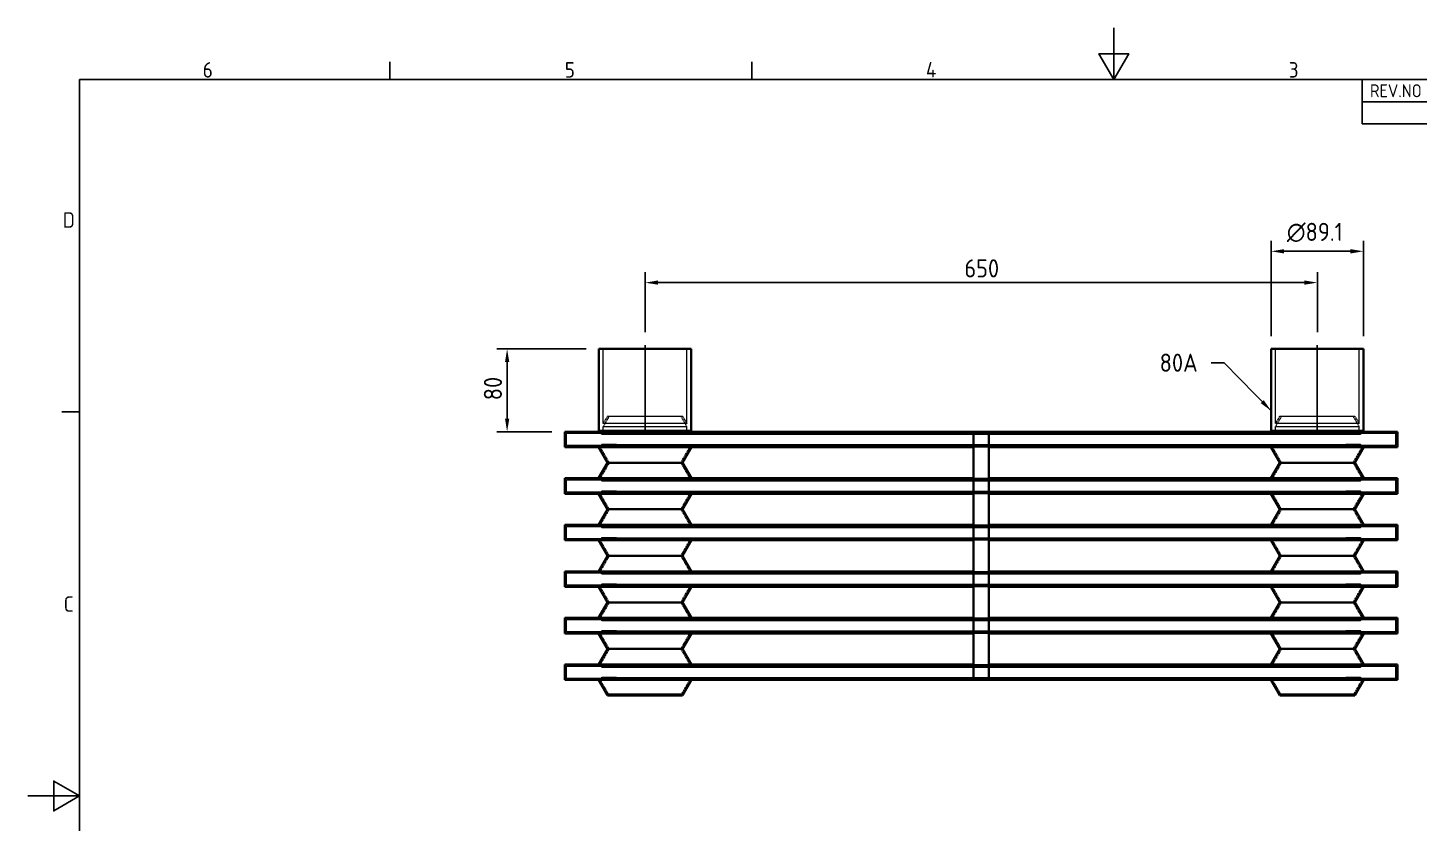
# Model space of a CAD drawing. Header units: millimetres. Extents: x 0 to 2100, y 0 to 1485.
# Drawn here: x 0 to 1345, y 716 to 1485 of the extents above; entities that cross this region are included whole.
import ezdxf

# ---------------------------------------------------------------- set-up
doc = ezdxf.new("R2010")
doc.units = ezdxf.units.MM
doc.header["$LTSCALE"] = 5
doc.linetypes.add('CHAIN', pattern=[0.7087, 0.4724, -0.0591, 0.1181, -0.0591])
doc.linetypes.add('DASHED', pattern=[0.2067, 0.1654, -0.0413])
doc.layers.get('0').update_dxf_attribs({"color": 3, "lineweight": 25, "true_color": 0x00ff00})
for name, color, linetype, lineweight, true_color in [('가려진 것(ISO)', 2, 'DASHED', 18, 0xffff00), ('가시적인 것(ISO)', 3, 'Continuous', 40, 0x00ff00), ('기호(ISO)', 5, 'Continuous', 25, 0x0000ff), ('중심선(ISO)', 1, 'Continuous', 25, 0xff0000), ('치수(ISO)', 2, 'Continuous', 25, 0xffff00)]:
    doc.layers.add(name, color=color, linetype=linetype, lineweight=lineweight, true_color=true_color)
doc.layers.add('경계(ISO)', color=7, linetype='Continuous', lineweight=25)
doc.styles.add('ISO ProportionalPSTEK', font='isocp.shx')
doc.styles.add('문자 텍스트_PSTEK_POSCO', font='isocp.shx')
doc.styles.add('치수 텍스트_PSTEK_POSCO', font='isocp.shx')
doc.dimstyles.new('치수_PSTEK_POSCO', dxfattribs={"dimscale": 5, "dimtxt": 3.5, "dimasz": 2.5, "dimexe": 2, "dimexo": 2.5, "dimgap": 1, "dimtad": 1, "dimrnd": 1e-08, "dimdsep": 46, "dimtxsty": '치수 텍스트_PSTEK_POSCO', "dimcen": 0.09, "dimdle": 10, "dimclrd": 7, "dimclre": 7, "dimclrt": 2, "dimadec": 1, "dimazin": 2, "dimtfac": 1, "dimtmove": 0, "dimatfit": 3, "dimfxl": 1, "dimtolj": 1, "dimlwd": -1, "dimlwe": -1, "dimarcsym": 0})
doc.dimstyles.new('치수_PSTEK_POSCO$7', dxfattribs={"dimscale": 5, "dimtxt": 3.5, "dimasz": 2.5, "dimexe": 2, "dimexo": 2.5, "dimgap": 1, "dimtad": 1, "dimrnd": 1e-08, "dimdsep": 46, "dimtxsty": '치수 텍스트_PSTEK_POSCO', "dimcen": 0.09, "dimdle": 10, "dimclrd": 7, "dimclre": 7, "dimclrt": 2, "dimadec": 1, "dimazin": 2, "dimtfac": 1, "dimtmove": 0, "dimatfit": 3, "dimfxl": 1, "dimtolj": 1, "dimlwd": -1, "dimlwe": -1, "dimarcsym": 0})

# ---------------------------------------------------------------- blocks, each defined once
blk = doc.blocks.new('경계 Default Border')
at = {"layer": '경계(ISO)'}
for p, q in [((70, 287), (70, 290.4)), ((140, 287), (140, 290.4)), ((10, 222.75), (6.6, 222.75))]:
    blk.add_line(p, q, dxfattribs=at)
at = {"layer": '경계(ISO)', "flags": 128}
for points in [[(210, 297), (210, 287), (207.11, 292), (212.89, 292), (210, 287)], [(10, 10), (10, 287), (410, 287), (410, 10), (10, 10)], [(0, 148.5), (10, 148.5), (5, 151.39), (5, 145.61), (10, 148.5)]]:
    blk.add_lwpolyline(points, dxfattribs=at)
at = {"layer": '경계(ISO)', "color": 2, "true_color": 0xffff00, "char_height": 3, "attachment_point": 7, "style": '문자 텍스트_PSTEK_POSCO'}
for s, insert in [('6', (33.83, 287.37)), ('5', (103.83, 287.37)), ('4', (173.67, 287.4)), ('3', (243.83, 287.37)), ('D', (6.77, 258.35)), ('C', (6.93, 184.1))]:
    blk.add_mtext(s, dxfattribs=dict(at, insert=insert))
blk = doc.blocks.new('리비전 내역')
at = {"layer": '기호(ISO)'}
for p, q in [((258, 287), (410, 287)), ((258, 287), (258, 282.72)), ((273, 287), (273, 282.72)), ((288, 287), (288, 282.72)), ((365, 287), (365, 282.72)), ((380, 287), (380, 282.72)), ((395, 287), (395, 282.72)), ((410, 287), (410, 282.72)), ((258, 282.72), (410, 282.72)), ((258, 282.72), (258, 278.44)), ((273, 282.72), (273, 278.44)), ((288, 282.72), (288, 278.44)), ((365, 282.72), (365, 278.44)), ((380, 282.72), (380, 278.44)), ((395, 282.72), (395, 278.44)), ((410, 282.72), (410, 278.44)), ((258, 278.44), (410, 278.44))]:
    blk.add_line(p, q, dxfattribs=at)
at = {"layer": '기호(ISO)', "color": 2, "true_color": 0xffff00, "char_height": 2.5, "attachment_point": 7, "style": 'ISO ProportionalPSTEK'}
for s, insert in [('REV.NO', (259.53, 283.58)), ('DATE', (276.31, 283.58)), ('DESCRIPTION OF REVISION', (305.51, 283.58)), ('DRA.BY', (366.48, 283.58)), ('CH.BY', (382.86, 283.58)), ('APP.BY', (396.48, 283.58))]:
    blk.add_mtext(s, dxfattribs=dict(at, insert=insert))
blk = doc.blocks.new('*D22')
at = {"layer": 'Defpoints', "color": 0, "transparency": 16777216}
for p in [(1246.8, 1238.7), (596.8, 1178.4), (1246.8, 1178.4)]:
    blk.add_point(p, dxfattribs=at)
at = {"layer": '치수(ISO)', "color": 7, "transparency": 16777216}
for p, q in [((596.8, 1190.9), (596.8, 1248.7)), ((609.3, 1238.7), (1234.3, 1238.7)), ((1246.8, 1190.9), (1246.8, 1248.7))]:
    blk.add_line(p, q, dxfattribs=at)
for points in [[(609.3, 1240.8), (609.3, 1236.7), (596.8, 1238.7)], [(1234.3, 1240.8), (1234.3, 1236.7), (1246.8, 1238.7)]]:
    blk.add_solid(points, dxfattribs=at)
at = {"layer": '치수(ISO)', "color": 2, "transparency": 16777216, "insert": (905.5, 1252.5), "char_height": 17.5, "attachment_point": 4, "style": '치수 텍스트_PSTEK_POSCO'}
blk.add_mtext('\\A1;650', dxfattribs=at)
blk = doc.blocks.new('*D24')
at = {"layer": 'Defpoints', "color": 0, "transparency": 16777216}
for p in [(552.2, 1174.6), (463.4, 1094.6), (519.3, 1094.6)]:
    blk.add_point(p, dxfattribs=at)
at = {"layer": '치수(ISO)', "color": 7, "transparency": 16777216}
for p, q in [((539.7, 1174.6), (453.4, 1174.6)), ((463.4, 1162.1), (463.4, 1107.1)), ((506.8, 1094.6), (453.4, 1094.6))]:
    blk.add_line(p, q, dxfattribs=at)
for points in [[(461.4, 1162.1), (465.5, 1162.1), (463.4, 1174.6)], [(461.4, 1107.1), (465.5, 1107.1), (463.4, 1094.6)]]:
    blk.add_solid(points, dxfattribs=at)
at = {"layer": '치수(ISO)', "color": 2, "transparency": 16777216, "insert": (449.7, 1125), "char_height": 17.5, "attachment_point": 4, "rotation": 90, "style": '치수 텍스트_PSTEK_POSCO'}
blk.add_mtext('\\A1;80', dxfattribs=at)
blk = doc.blocks.new('*D25')
at = {"layer": 'Defpoints', "color": 0, "transparency": 16777216}
for p in [(1291.3, 1269), (1202.2, 1174.6), (1291.3, 1174.6)]:
    blk.add_point(p, dxfattribs=at)
at = {"layer": '치수(ISO)', "color": 7, "transparency": 16777216}
for p, q in [((1202.2, 1187.1), (1202.2, 1279)), ((1291.3, 1187.1), (1291.3, 1279)), ((1214.7, 1269), (1278.8, 1269))]:
    blk.add_line(p, q, dxfattribs=at)
for points in [[(1214.7, 1271.1), (1214.7, 1266.9), (1202.2, 1269)], [(1278.8, 1271.1), (1278.8, 1266.9), (1291.3, 1269)]]:
    blk.add_solid(points, dxfattribs=at)
at = {"layer": '치수(ISO)', "color": 2, "transparency": 16777216, "insert": (1217.3, 1287.2), "char_height": 17.5, "attachment_point": 4, "style": '치수 텍스트_PSTEK_POSCO'}
blk.add_mtext('\\A1;\\fAIGDT|b0|i0;\\H17.5000;\\ln\\fisocp|b0|i0;\\H17.5000;89.1', dxfattribs=at)

msp = doc.modelspace()

# ---------------------------------------------------------------- linework, layer by layer
at = {"layer": '가려진 것(ISO)'}
for p, q in [((556.412, 1102.672), (556.412, 1174.618)), ((637.112, 1102.672), (637.112, 1174.618)), ((1206.412, 1102.672), (1206.412, 1174.618)), ((1287.112, 1102.672), (1287.112, 1174.618)), ((562.154, 1109.618), (556.412, 1099.672)), ((560.422, 1109.618), (556.412, 1102.672)), ((560.422, 1109.618), (633.101, 1109.618)), ((631.369, 1109.618), (637.112, 1099.672)), ((633.101, 1109.618), (637.112, 1102.672)), ((1212.154, 1109.618), (1206.412, 1099.672)), ((1210.422, 1109.618), (1206.412, 1102.672)), ((1210.422, 1109.618), (1283.101, 1109.618)), ((1281.369, 1109.618), (1287.112, 1099.672)), ((1283.101, 1109.618), (1287.112, 1102.672)), ((520.762, 1093.118), (525.321, 1093.118)), ((520.762, 1081.118), (520.762, 1093.118)), ((525.321, 1093.118), (557.622, 1093.118)), ((553.494, 1094.618), (552.628, 1093.118)), ((554.907, 1092.118), (553.716, 1093.118)), ((555.453, 1093.618), (554.262, 1094.618)), ((554.907, 1092.118), (569.262, 1092.118)), ((569.262, 1093.618), (555.453, 1093.618)), ((637.112, 1102.672), (556.412, 1102.672)), ((556.412, 1094.618), (556.412, 1099.672)), ((556.412, 1099.672), (637.112, 1099.672)), ((557.622, 1093.118), (580.034, 1093.118)), ((569.262, 1093.618), (1274.262, 1093.618)), ((569.262, 1092.118), (1274.262, 1092.118)), ((580.034, 1093.118), (1263.489, 1093.118)), ((637.112, 1094.618), (637.112, 1099.672)), ((640.03, 1094.618), (640.896, 1093.118)), ((1203.494, 1094.618), (1202.628, 1093.118)), ((1287.112, 1102.672), (1206.412, 1102.672)), ((1206.412, 1094.618), (1206.412, 1099.672)), ((1206.412, 1099.672), (1287.112, 1099.672)), ((1263.489, 1093.118), (1285.901, 1093.118)), ((1288.07, 1093.618), (1274.262, 1093.618)), ((1274.262, 1092.118), (1288.616, 1092.118)), ((1285.901, 1093.118), (1318.203, 1093.118)), ((1287.112, 1094.618), (1287.112, 1099.672)), ((1288.07, 1093.618), (1289.262, 1094.618)), ((1288.616, 1092.118), (1289.808, 1093.118)), ((1290.03, 1094.618), (1290.896, 1093.118)), ((1318.203, 1093.118), (1322.762, 1093.118)), ((1322.762, 1081.118), (1322.762, 1093.118)), ((525.321, 1081.118), (520.762, 1081.118)), ((557.622, 1081.118), (525.321, 1081.118)), ((562.154, 1064.618), (552.628, 1081.118)), ((554.907, 1082.118), (553.716, 1081.118)), ((555.453, 1080.618), (554.262, 1079.618)), ((569.262, 1082.118), (554.907, 1082.118)), ((569.262, 1080.618), (555.453, 1080.618)), ((580.034, 1081.118), (557.622, 1081.118)), ((569.262, 1082.118), (1274.262, 1082.118)), ((569.262, 1080.618), (1274.262, 1080.618)), ((1263.489, 1081.118), (580.034, 1081.118)), ((631.369, 1064.618), (640.896, 1081.118)), ((929.262, 1079.618), (914.262, 1079.618)), ((1212.154, 1064.618), (1202.628, 1081.118)), ((1285.901, 1081.118), (1263.489, 1081.118)), ((1288.616, 1082.118), (1274.262, 1082.118)), ((1288.07, 1080.618), (1274.262, 1080.618)), ((1281.369, 1064.618), (1290.896, 1081.118)), ((1318.203, 1081.118), (1285.901, 1081.118)), ((1288.07, 1080.618), (1289.262, 1079.618)), ((1288.616, 1082.118), (1289.808, 1081.118)), ((1322.762, 1081.118), (1318.203, 1081.118)), ((562.154, 1064.618), (552.628, 1048.118)), ((631.369, 1064.618), (640.896, 1048.118)), ((1212.154, 1064.618), (1202.628, 1048.118)), ((1281.369, 1064.618), (1290.896, 1048.118)), ((555.453, 1048.618), (554.262, 1049.618)), ((914.262, 1049.618), (929.262, 1049.618)), ((1288.07, 1048.618), (1289.262, 1049.618)), ((520.762, 1048.118), (525.321, 1048.118)), ((520.762, 1036.118), (520.762, 1048.118)), ((525.321, 1036.118), (520.762, 1036.118)), ((525.321, 1048.118), (557.622, 1048.118)), ((557.622, 1036.118), (525.321, 1036.118)), ((562.154, 1019.618), (552.628, 1036.118)), ((554.907, 1047.118), (553.716, 1048.118)), ((554.907, 1037.118), (553.716, 1036.118)), ((554.907, 1047.118), (569.262, 1047.118)), ((569.262, 1037.118), (554.907, 1037.118)), ((569.262, 1048.618), (555.453, 1048.618)), ((557.622, 1048.118), (580.034, 1048.118)), ((580.034, 1036.118), (557.622, 1036.118)), ((569.262, 1048.618), (1274.262, 1048.618)), ((569.262, 1047.118), (1274.262, 1047.118)), ((569.262, 1037.118), (1274.262, 1037.118)), ((580.034, 1048.118), (1263.489, 1048.118)), ((1263.489, 1036.118), (580.034, 1036.118)), ((631.369, 1019.618), (640.896, 1036.118)), ((1212.154, 1019.618), (1202.628, 1036.118)), ((1263.489, 1048.118), (1285.901, 1048.118)), ((1285.901, 1036.118), (1263.489, 1036.118)), ((1288.07, 1048.618), (1274.262, 1048.618)), ((1274.262, 1047.118), (1288.616, 1047.118)), ((1288.616, 1037.118), (1274.262, 1037.118)), ((1281.369, 1019.618), (1290.896, 1036.118)), ((1285.901, 1048.118), (1318.203, 1048.118)), ((1318.203, 1036.118), (1285.901, 1036.118)), ((1288.616, 1047.118), (1289.808, 1048.118)), ((1288.616, 1037.118), (1289.808, 1036.118)), ((1318.203, 1048.118), (1322.762, 1048.118)), ((1322.762, 1036.118), (1318.203, 1036.118)), ((1322.762, 1036.118), (1322.762, 1048.118)), ((555.453, 1035.618), (554.262, 1034.618)), ((569.262, 1035.618), (555.453, 1035.618)), ((569.262, 1035.618), (1274.262, 1035.618)), ((929.262, 1034.618), (914.262, 1034.618)), ((1288.07, 1035.618), (1274.262, 1035.618)), ((1288.07, 1035.618), (1289.262, 1034.618)), ((562.154, 1019.618), (552.628, 1003.118)), ((631.369, 1019.618), (640.896, 1003.118)), ((1212.154, 1019.618), (1202.628, 1003.118)), ((1281.369, 1019.618), (1290.896, 1003.118)), ((520.762, 1003.118), (525.321, 1003.118)), ((520.762, 991.118), (520.762, 1003.118)), ((525.321, 1003.118), (557.622, 1003.118)), ((554.907, 1002.118), (553.716, 1003.118)), ((555.453, 1003.618), (554.262, 1004.618)), ((554.907, 1002.118), (569.262, 1002.118)), ((569.262, 1003.618), (555.453, 1003.618)), ((557.622, 1003.118), (580.034, 1003.118)), ((569.262, 1003.618), (1274.262, 1003.618)), ((569.262, 1002.118), (1274.262, 1002.118)), ((580.034, 1003.118), (1263.489, 1003.118)), ((914.262, 1004.618), (929.262, 1004.618)), ((1263.489, 1003.118), (1285.901, 1003.118)), ((1288.07, 1003.618), (1274.262, 1003.618)), ((1274.262, 1002.118), (1288.616, 1002.118)), ((1285.901, 1003.118), (1318.203, 1003.118)), ((1288.07, 1003.618), (1289.262, 1004.618)), ((1288.616, 1002.118), (1289.808, 1003.118)), ((1318.203, 1003.118), (1322.762, 1003.118)), ((1322.762, 991.118), (1322.762, 1003.118)), ((525.321, 991.118), (520.762, 991.118)), ((557.622, 991.118), (525.321, 991.118)), ((562.154, 974.618), (552.628, 991.118)), ((554.907, 992.118), (553.716, 991.118)), ((555.453, 990.618), (554.262, 989.618)), ((569.262, 992.118), (554.907, 992.118)), ((569.262, 990.618), (555.453, 990.618)), ((580.034, 991.118), (557.622, 991.118)), ((569.262, 992.118), (1274.262, 992.118)), ((569.262, 990.618), (1274.262, 990.618)), ((1263.489, 991.118), (580.034, 991.118)), ((631.369, 974.618), (640.896, 991.118)), ((929.262, 989.618), (914.262, 989.618)), ((1212.154, 974.618), (1202.628, 991.118)), ((1285.901, 991.118), (1263.489, 991.118)), ((1288.616, 992.118), (1274.262, 992.118)), ((1288.07, 990.618), (1274.262, 990.618)), ((1281.369, 974.618), (1290.896, 991.118)), ((1318.203, 991.118), (1285.901, 991.118)), ((1288.07, 990.618), (1289.262, 989.618)), ((1288.616, 992.118), (1289.808, 991.118)), ((1322.762, 991.118), (1318.203, 991.118)), ((562.154, 974.618), (552.628, 958.118)), ((631.369, 974.618), (640.896, 958.118)), ((1212.154, 974.618), (1202.628, 958.118)), ((1281.369, 974.618), (1290.896, 958.118)), ((520.762, 958.118), (525.321, 958.118)), ((520.762, 946.118), (520.762, 958.118)), ((525.321, 958.118), (557.622, 958.118)), ((554.907, 957.118), (553.716, 958.118)), ((555.453, 958.618), (554.262, 959.618)), ((554.907, 957.118), (569.262, 957.118)), ((569.262, 958.618), (555.453, 958.618)), ((557.622, 958.118), (580.034, 958.118)), ((569.262, 958.618), (1274.262, 958.618)), ((569.262, 957.118), (1274.262, 957.118)), ((580.034, 958.118), (1263.489, 958.118)), ((914.262, 959.618), (929.262, 959.618)), ((1263.489, 958.118), (1285.901, 958.118)), ((1288.07, 958.618), (1274.262, 958.618)), ((1274.262, 957.118), (1288.616, 957.118)), ((1285.901, 958.118), (1318.203, 958.118)), ((1288.07, 958.618), (1289.262, 959.618)), ((1288.616, 957.118), (1289.808, 958.118)), ((1318.203, 958.118), (1322.762, 958.118)), ((1322.762, 946.118), (1322.762, 958.118)), ((525.321, 946.118), (520.762, 946.118)), ((557.622, 946.118), (525.321, 946.118)), ((562.154, 929.618), (552.628, 946.118)), ((554.907, 947.118), (553.716, 946.118)), ((555.453, 945.618), (554.262, 944.618)), ((569.262, 947.118), (554.907, 947.118)), ((569.262, 945.618), (555.453, 945.618)), ((580.034, 946.118), (557.622, 946.118)), ((569.262, 947.118), (1274.262, 947.118)), ((569.262, 945.618), (1274.262, 945.618)), ((1263.489, 946.118), (580.034, 946.118)), ((631.369, 929.618), (640.896, 946.118)), ((929.262, 944.618), (914.262, 944.618)), ((1212.154, 929.618), (1202.628, 946.118)), ((1285.901, 946.118), (1263.489, 946.118)), ((1288.616, 947.118), (1274.262, 947.118)), ((1288.07, 945.618), (1274.262, 945.618)), ((1281.369, 929.618), (1290.896, 946.118)), ((1318.203, 946.118), (1285.901, 946.118)), ((1288.07, 945.618), (1289.262, 944.618)), ((1288.616, 947.118), (1289.808, 946.118)), ((1322.762, 946.118), (1318.203, 946.118)), ((562.154, 929.618), (552.628, 913.118)), ((631.369, 929.618), (640.896, 913.118)), ((1212.154, 929.618), (1202.628, 913.118)), ((1281.369, 929.618), (1290.896, 913.118)), ((520.762, 913.118), (525.321, 913.118)), ((520.762, 901.118), (520.762, 913.118)), ((525.321, 913.118), (557.622, 913.118)), ((554.907, 912.118), (553.716, 913.118)), ((554.907, 902.118), (553.716, 901.118)), ((555.453, 913.618), (554.262, 914.618)), ((554.907, 912.118), (569.262, 912.118)), ((569.262, 902.118), (554.907, 902.118)), ((569.262, 913.618), (555.453, 913.618)), ((557.622, 913.118), (580.034, 913.118)), ((569.262, 913.618), (1274.262, 913.618)), ((569.262, 912.118), (1274.262, 912.118)), ((569.262, 902.118), (1274.262, 902.118)), ((580.034, 913.118), (1263.489, 913.118)), ((914.262, 914.618), (929.262, 914.618)), ((1263.489, 913.118), (1285.901, 913.118)), ((1288.07, 913.618), (1274.262, 913.618)), ((1274.262, 912.118), (1288.616, 912.118)), ((1288.616, 902.118), (1274.262, 902.118)), ((1285.901, 913.118), (1318.203, 913.118)), ((1288.07, 913.618), (1289.262, 914.618)), ((1288.616, 912.118), (1289.808, 913.118)), ((1288.616, 902.118), (1289.808, 901.118)), ((1318.203, 913.118), (1322.762, 913.118)), ((1322.762, 901.118), (1322.762, 913.118)), ((525.321, 901.118), (520.762, 901.118)), ((557.622, 901.118), (525.321, 901.118)), ((562.154, 884.618), (552.628, 901.118)), ((555.453, 900.618), (554.262, 899.618)), ((569.262, 900.618), (555.453, 900.618)), ((580.034, 901.118), (557.622, 901.118)), ((569.262, 900.618), (1274.262, 900.618)), ((1263.489, 901.118), (580.034, 901.118)), ((631.369, 884.618), (640.896, 901.118)), ((929.262, 899.618), (914.262, 899.618)), ((1212.154, 884.618), (1202.628, 901.118)), ((1285.901, 901.118), (1263.489, 901.118)), ((1288.07, 900.618), (1274.262, 900.618)), ((1281.369, 884.618), (1290.896, 901.118)), ((1318.203, 901.118), (1285.901, 901.118)), ((1288.07, 900.618), (1289.262, 899.618)), ((1322.762, 901.118), (1318.203, 901.118)), ((562.154, 884.618), (552.628, 868.118)), ((631.369, 884.618), (640.896, 868.118)), ((1212.154, 884.618), (1202.628, 868.118)), ((1281.369, 884.618), (1290.896, 868.118)), ((520.762, 868.118), (525.321, 868.118)), ((520.762, 856.118), (520.762, 868.118)), ((525.321, 868.118), (557.622, 868.118)), ((554.907, 867.118), (553.716, 868.118)), ((555.453, 868.618), (554.262, 869.618)), ((554.907, 867.118), (569.262, 867.118)), ((569.262, 868.618), (555.453, 868.618)), ((557.622, 868.118), (580.034, 868.118)), ((569.262, 868.618), (1274.262, 868.618)), ((569.262, 867.118), (1274.262, 867.118)), ((580.034, 868.118), (1263.489, 868.118)), ((914.262, 869.618), (929.262, 869.618)), ((1263.489, 868.118), (1285.901, 868.118)), ((1288.07, 868.618), (1274.262, 868.618)), ((1274.262, 867.118), (1288.616, 867.118)), ((1285.901, 868.118), (1318.203, 868.118)), ((1288.07, 868.618), (1289.262, 869.618)), ((1288.616, 867.118), (1289.808, 868.118)), ((1318.203, 868.118), (1322.762, 868.118)), ((1322.762, 856.118), (1322.762, 868.118)), ((525.321, 856.118), (520.762, 856.118)), ((557.622, 856.118), (525.321, 856.118)), ((561.288, 841.118), (552.628, 856.118)), ((554.907, 857.118), (553.716, 856.118)), ((555.453, 855.618), (554.262, 854.618)), ((569.262, 857.118), (554.907, 857.118)), ((569.262, 855.618), (555.453, 855.618)), ((580.034, 856.118), (557.622, 856.118)), ((569.262, 857.118), (1274.262, 857.118)), ((569.262, 855.618), (1274.262, 855.618)), ((1263.489, 856.118), (580.034, 856.118)), ((632.235, 841.118), (640.896, 856.118)), ((1211.288, 841.118), (1202.628, 856.118)), ((1285.901, 856.118), (1263.489, 856.118)), ((1288.616, 857.118), (1274.262, 857.118)), ((1288.07, 855.618), (1274.262, 855.618)), ((1282.235, 841.118), (1290.896, 856.118)), ((1318.203, 856.118), (1285.901, 856.118)), ((1288.07, 855.618), (1289.262, 854.618)), ((1288.616, 857.118), (1289.808, 856.118)), ((1322.762, 856.118), (1318.203, 856.118)), ((561.288, 841.118), (632.235, 841.118)), ((1211.288, 841.118), (1282.235, 841.118))]:
    msp.add_line(p, q, dxfattribs=at)
at = {"layer": '가시적인 것(ISO)'}
for p, q in [((641.312, 1174.618), (552.212, 1174.618)), ((552.212, 1095.398), (552.212, 1174.618)), ((641.312, 1095.398), (641.312, 1174.618)), ((1291.312, 1174.618), (1202.212, 1174.618)), ((1202.212, 1095.398), (1202.212, 1174.618)), ((1291.312, 1095.398), (1291.312, 1174.618)), ((523.89, 1094.618), (519.262, 1094.618)), ((519.262, 1079.618), (519.262, 1094.618)), ((523.89, 1094.618), (556.191, 1094.618)), ((552.212, 1095.398), (551.762, 1094.618)), ((552.212, 1095.398), (641.312, 1095.398)), ((580.034, 1094.618), (556.191, 1094.618)), ((580.034, 1094.618), (914.262, 1094.618)), ((641.312, 1095.398), (641.762, 1094.618)), ((914.262, 1094.618), (929.262, 1094.618)), ((914.262, 854.618), (914.262, 1094.618)), ((929.262, 1094.618), (1263.489, 1094.618)), ((929.262, 1094.618), (929.262, 854.618)), ((1202.212, 1095.398), (1201.762, 1094.618)), ((1202.212, 1095.398), (1291.312, 1095.398)), ((1287.332, 1094.618), (1263.489, 1094.618)), ((1287.332, 1094.618), (1319.633, 1094.618)), ((1291.312, 1095.398), (1291.762, 1094.618)), ((1324.262, 1094.618), (1319.633, 1094.618)), ((1324.262, 1079.618), (1324.262, 1094.618)), ((519.262, 1079.618), (523.89, 1079.618)), ((556.191, 1079.618), (523.89, 1079.618)), ((560.422, 1064.618), (551.762, 1079.618)), ((556.191, 1079.618), (580.034, 1079.618)), ((914.262, 1079.618), (580.034, 1079.618)), ((633.101, 1064.618), (641.762, 1079.618)), ((1263.489, 1079.618), (929.262, 1079.618)), ((1210.422, 1064.618), (1201.762, 1079.618)), ((1263.489, 1079.618), (1287.332, 1079.618)), ((1283.101, 1064.618), (1291.762, 1079.618)), ((1319.633, 1079.618), (1287.332, 1079.618)), ((1319.633, 1079.618), (1324.262, 1079.618)), ((560.422, 1064.618), (551.762, 1049.618)), ((560.422, 1064.618), (633.101, 1064.618)), ((633.101, 1064.618), (641.762, 1049.618)), ((1210.422, 1064.618), (1201.762, 1049.618)), ((1210.422, 1064.618), (1283.101, 1064.618)), ((1283.101, 1064.618), (1291.762, 1049.618)), ((523.89, 1049.618), (519.262, 1049.618)), ((519.262, 1034.618), (519.262, 1049.618)), ((523.89, 1049.618), (556.191, 1049.618)), ((580.034, 1049.618), (556.191, 1049.618)), ((580.034, 1049.618), (914.262, 1049.618)), ((929.262, 1049.618), (1263.489, 1049.618)), ((1287.332, 1049.618), (1263.489, 1049.618)), ((1287.332, 1049.618), (1319.633, 1049.618)), ((1324.262, 1049.618), (1319.633, 1049.618)), ((1324.262, 1034.618), (1324.262, 1049.618)), ((519.262, 1034.618), (523.89, 1034.618)), ((556.191, 1034.618), (523.89, 1034.618)), ((560.422, 1019.618), (551.762, 1034.618)), ((556.191, 1034.618), (580.034, 1034.618)), ((914.262, 1034.618), (580.034, 1034.618)), ((633.101, 1019.618), (641.762, 1034.618)), ((1263.489, 1034.618), (929.262, 1034.618)), ((1210.422, 1019.618), (1201.762, 1034.618)), ((1263.489, 1034.618), (1287.332, 1034.618)), ((1283.101, 1019.618), (1291.762, 1034.618)), ((1319.633, 1034.618), (1287.332, 1034.618)), ((1319.633, 1034.618), (1324.262, 1034.618)), ((560.422, 1019.618), (551.762, 1004.618)), ((560.422, 1019.618), (633.101, 1019.618)), ((633.101, 1019.618), (641.762, 1004.618)), ((1210.422, 1019.618), (1201.762, 1004.618)), ((1210.422, 1019.618), (1283.101, 1019.618)), ((1283.101, 1019.618), (1291.762, 1004.618)), ((523.89, 1004.618), (519.262, 1004.618)), ((519.262, 989.618), (519.262, 1004.618)), ((523.89, 1004.618), (556.191, 1004.618)), ((580.034, 1004.618), (556.191, 1004.618)), ((580.034, 1004.618), (914.262, 1004.618)), ((929.262, 1004.618), (1263.489, 1004.618)), ((1287.332, 1004.618), (1263.489, 1004.618)), ((1287.332, 1004.618), (1319.633, 1004.618)), ((1324.262, 1004.618), (1319.633, 1004.618)), ((1324.262, 989.618), (1324.262, 1004.618)), ((519.262, 989.618), (523.89, 989.618)), ((556.191, 989.618), (523.89, 989.618)), ((560.422, 974.618), (551.762, 989.618)), ((556.191, 989.618), (580.034, 989.618)), ((914.262, 989.618), (580.034, 989.618)), ((633.101, 974.618), (641.762, 989.618)), ((1263.489, 989.618), (929.262, 989.618)), ((1210.422, 974.618), (1201.762, 989.618)), ((1263.489, 989.618), (1287.332, 989.618)), ((1283.101, 974.618), (1291.762, 989.618)), ((1319.633, 989.618), (1287.332, 989.618)), ((1319.633, 989.618), (1324.262, 989.618)), ((560.422, 974.618), (551.762, 959.618)), ((560.422, 974.618), (633.101, 974.618)), ((633.101, 974.618), (641.762, 959.618)), ((1210.422, 974.618), (1201.762, 959.618)), ((1210.422, 974.618), (1283.101, 974.618)), ((1283.101, 974.618), (1291.762, 959.618)), ((523.89, 959.618), (519.262, 959.618)), ((519.262, 944.618), (519.262, 959.618)), ((523.89, 959.618), (556.191, 959.618)), ((580.034, 959.618), (556.191, 959.618)), ((580.034, 959.618), (914.262, 959.618)), ((929.262, 959.618), (1263.489, 959.618)), ((1287.332, 959.618), (1263.489, 959.618)), ((1287.332, 959.618), (1319.633, 959.618)), ((1324.262, 959.618), (1319.633, 959.618)), ((1324.262, 944.618), (1324.262, 959.618)), ((519.262, 944.618), (523.89, 944.618)), ((556.191, 944.618), (523.89, 944.618)), ((560.422, 929.618), (551.762, 944.618)), ((556.191, 944.618), (580.034, 944.618)), ((914.262, 944.618), (580.034, 944.618)), ((633.101, 929.618), (641.762, 944.618)), ((1263.489, 944.618), (929.262, 944.618)), ((1210.422, 929.618), (1201.762, 944.618)), ((1263.489, 944.618), (1287.332, 944.618)), ((1283.101, 929.618), (1291.762, 944.618)), ((1319.633, 944.618), (1287.332, 944.618)), ((1319.633, 944.618), (1324.262, 944.618)), ((560.422, 929.618), (551.762, 914.618)), ((560.422, 929.618), (633.101, 929.618)), ((633.101, 929.618), (641.762, 914.618)), ((1210.422, 929.618), (1201.762, 914.618)), ((1210.422, 929.618), (1283.101, 929.618)), ((1283.101, 929.618), (1291.762, 914.618)), ((523.89, 914.618), (519.262, 914.618)), ((519.262, 899.618), (519.262, 914.618)), ((523.89, 914.618), (556.191, 914.618)), ((580.034, 914.618), (556.191, 914.618)), ((580.034, 914.618), (914.262, 914.618)), ((929.262, 914.618), (1263.489, 914.618)), ((1287.332, 914.618), (1263.489, 914.618)), ((1287.332, 914.618), (1319.633, 914.618)), ((1324.262, 914.618), (1319.633, 914.618)), ((1324.262, 899.618), (1324.262, 914.618)), ((519.262, 899.618), (523.89, 899.618)), ((556.191, 899.618), (523.89, 899.618)), ((560.422, 884.618), (551.762, 899.618)), ((556.191, 899.618), (580.034, 899.618)), ((914.262, 899.618), (580.034, 899.618)), ((633.101, 884.618), (641.762, 899.618)), ((1263.489, 899.618), (929.262, 899.618)), ((1210.422, 884.618), (1201.762, 899.618)), ((1263.489, 899.618), (1287.332, 899.618)), ((1283.101, 884.618), (1291.762, 899.618)), ((1319.633, 899.618), (1287.332, 899.618)), ((1319.633, 899.618), (1324.262, 899.618)), ((560.422, 884.618), (551.762, 869.618)), ((560.422, 884.618), (633.101, 884.618)), ((633.101, 884.618), (641.762, 869.618)), ((1210.422, 884.618), (1201.762, 869.618)), ((1210.422, 884.618), (1283.101, 884.618)), ((1283.101, 884.618), (1291.762, 869.618)), ((523.89, 869.618), (519.262, 869.618)), ((519.262, 854.618), (519.262, 869.618)), ((523.89, 869.618), (556.191, 869.618)), ((580.034, 869.618), (556.191, 869.618)), ((580.034, 869.618), (914.262, 869.618)), ((929.262, 869.618), (1263.489, 869.618)), ((1287.332, 869.618), (1263.489, 869.618)), ((1287.332, 869.618), (1319.633, 869.618)), ((1324.262, 869.618), (1319.633, 869.618)), ((1324.262, 854.618), (1324.262, 869.618)), ((519.262, 854.618), (523.89, 854.618)), ((556.191, 854.618), (523.89, 854.618)), ((560.422, 839.618), (551.762, 854.618)), ((556.191, 854.618), (580.034, 854.618)), ((914.262, 854.618), (580.034, 854.618)), ((633.101, 839.618), (641.762, 854.618)), ((929.262, 854.618), (914.262, 854.618)), ((1263.489, 854.618), (929.262, 854.618)), ((1210.422, 839.618), (1201.762, 854.618)), ((1263.489, 854.618), (1287.332, 854.618)), ((1283.101, 839.618), (1291.762, 854.618)), ((1319.633, 854.618), (1287.332, 854.618)), ((1319.633, 854.618), (1324.262, 854.618)), ((560.422, 839.618), (633.101, 839.618)), ((1210.422, 839.618), (1283.101, 839.618))]:
    msp.add_line(p, q, dxfattribs=at)
at = {"layer": '중심선(ISO)', "linetype": 'CHAIN'}
for p, q in [((596.762, 1091.648), (596.762, 1178.368)), ((1246.762, 1091.648), (1246.762, 1178.368))]:
    msp.add_line(p, q, dxfattribs=at)

# ---------------------------------------------------------------- block references
at = {"xscale": 5, "yscale": 5, "zscale": 5}
msp.add_blockref('경계 Default Border', (0, 0), dxfattribs=at)
at = {"layer": '기호(ISO)', "xscale": 5, "yscale": 5, "zscale": 5}
msp.add_blockref('리비전 내역', (0, 0), dxfattribs=at)

# ---------------------------------------------------------------- texts
at = {"layer": '기호(ISO)', "color": 2, "true_color": 0xffff00, "insert": (1094.362, 1161.289), "char_height": 17.5, "width": 44.74076, "attachment_point": 4, "style": '치수 텍스트_PSTEK_POSCO'}
msp.add_mtext('{\\fISOCP|b0|i0;\\H17.5000;80A}', dxfattribs=at)

# ---------------------------------------------------------------- dimensions: what is measured, and where the dimension line sits
at = {"layer": '치수(ISO)', "color": 7}
dim = msp.add_linear_dim(base=(1291.312, 1269.024), p1=(1202.212, 1174.618), p2=(1291.312, 1174.618), angle=180, text='\\fAIGDT|b0|i0;\\H17.5000;\\ln\\fisocp|b0|i0;\\H17.5000;<>', dimstyle='치수_PSTEK_POSCO', override={"dimdec": 2, "dimtp": 0, "dimtm": 0, "dimtdec": 2, "dimtofl": 0, "dimatfit": 1}, dxfattribs=at)
dim.commit()
dim.dimension.update_dxf_attribs({"geometry": '*D25', "text_midpoint": (1246.762, 1269.024), "dimtype": 160})
for base, p1, p2, angle, picture, middle in [((1246.762, 1238.734), (596.762, 1178.368), (1246.762, 1178.368), 180, '*D22', (921.762, 1238.734)), ((463.436, 1094.618), (552.212, 1174.618), (519.262, 1094.618), 270, '*D24', (463.436, 1134.618))]:
    dim = msp.add_linear_dim(base=base, p1=p1, p2=p2, angle=angle, dimstyle='치수_PSTEK_POSCO', override={"dimdec": 2, "dimtp": 0, "dimtm": 0, "dimtdec": 2, "dimtofl": 0, "dimatfit": 1}, dxfattribs=at)
    dim.commit()
    dim.dimension.update_dxf_attribs({"geometry": picture, "text_midpoint": middle, "dimtype": 160})

# ---------------------------------------------------------------- leaders
at = {"layer": '기호(ISO)', "color": 7, "annotation_type": 0, "has_hookline": 1, "hookline_direction": 1, "text_width": 39.273}
msp.add_leader([(1202.212, 1114.757), (1156.603, 1161.289), (1144.103, 1161.289)], dimstyle='치수_PSTEK_POSCO$7', override={"dimtad": 0}, dxfattribs=at)

doc.saveas('drawing.dxf')
